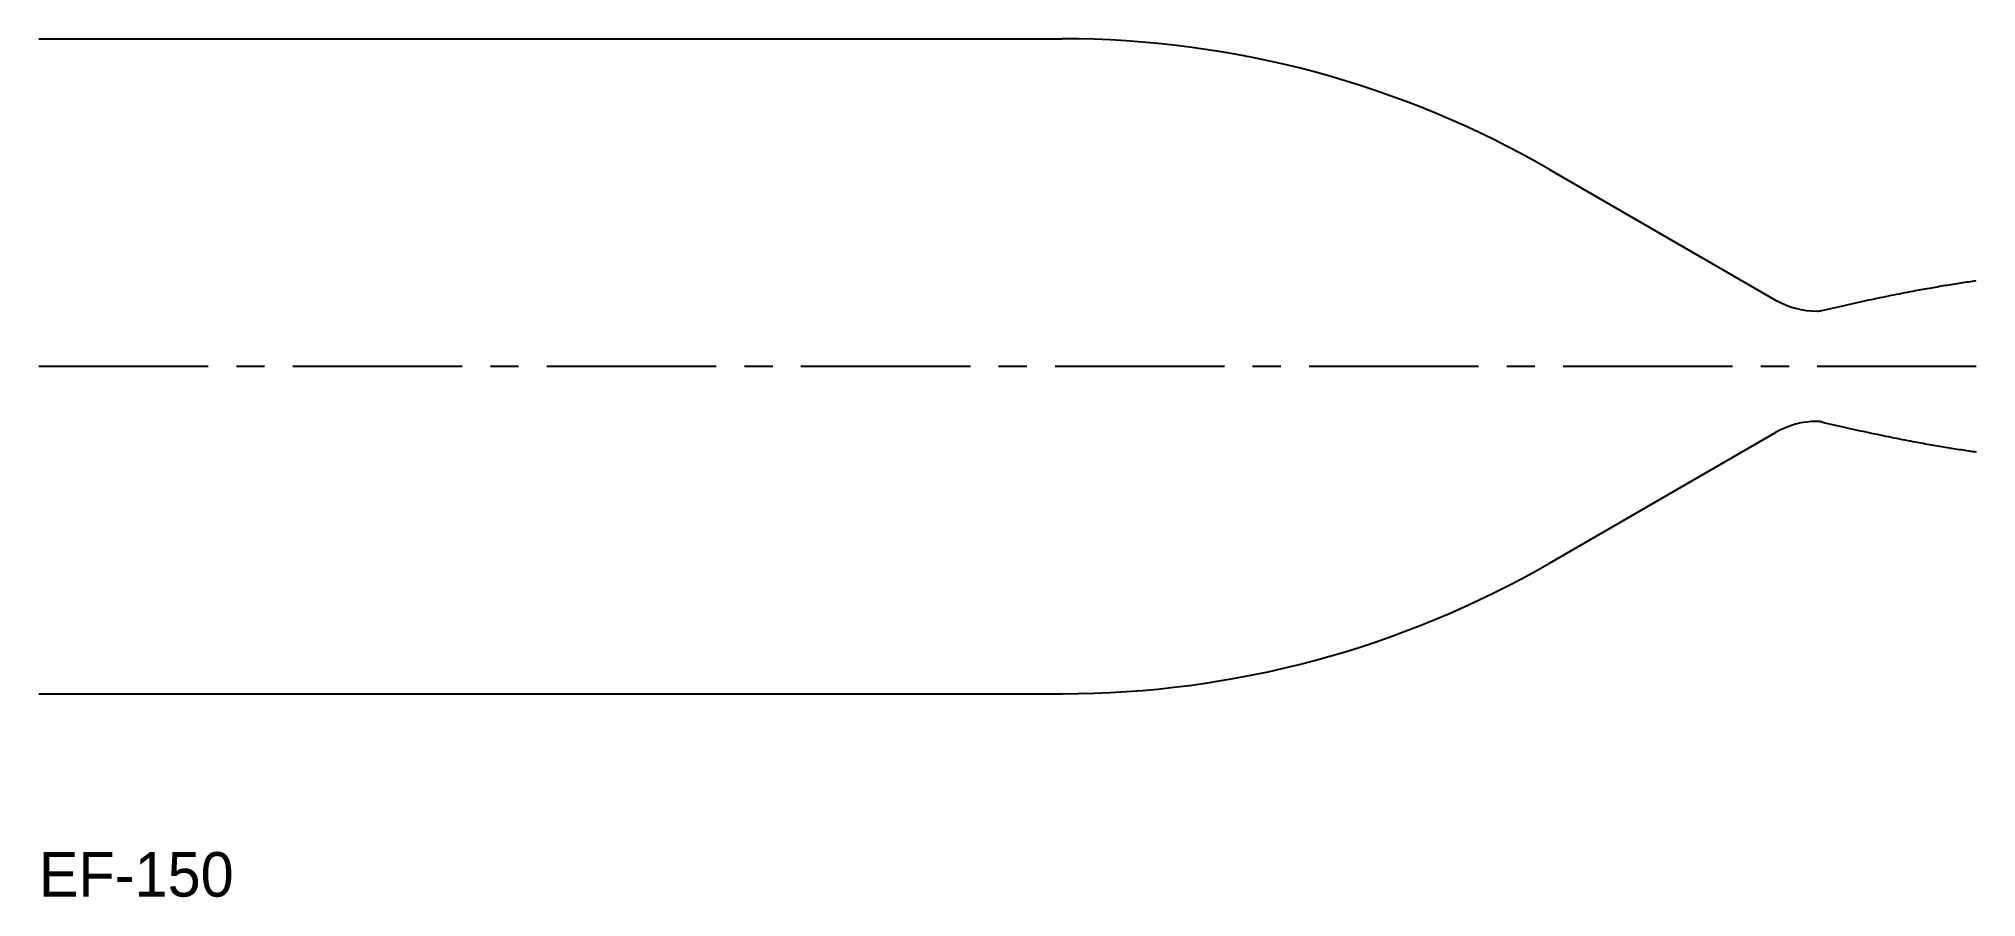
# Model space of a CAD drawing. Header units: millimetres. Extents: x 0 to 218, y -60 to 37.
import ezdxf

# ---------------------------------------------------------------- set-up
doc = ezdxf.new("R2010")
doc.units = ezdxf.units.MM
doc.linetypes.add('CENTER2', pattern=[28.575, 19.05, -3.175, 3.175, -3.175])
doc.layers.get('0').update_dxf_attribs({"color": 1})
doc.layers.add('Dimensions', color=5, linetype='Continuous')
doc.styles.get("Standard").update_dxf_attribs({"font": 'txt', "width": 0.75})

msp = doc.modelspace()

# ---------------------------------------------------------------- linework, layer by layer
for p, q in [((0, 36.818919), (115.10499, 36.818919)), ((169.912663, 22.133248), (195.348993, 7.447576)), ((169.912663, -22.133248), (195.348993, -7.447576)), ((0, -36.818919), (115.10499, -36.818919))]:
    msp.add_line(p, q)
at = {"color": 3, "linetype": 'CENTER2'}
msp.add_line((0, 0), (217.909762, 0), dxfattribs=at)
for centre, radius, start, end in [((115.10499, -72.796428), 109.615348, 60, 90), ((200, 15.503355), 9.302013, 240, 270), ((200, 8.570255), 2.368913, 270, 283.281091), ((200, -15.503355), 9.302013, 90, 120), ((200, -8.570255), 2.368913, 76.718909, 90), ((115.10499, 72.796428), 109.615348, 270, 300)]:
    msp.add_arc(centre, radius, start, end)
for points in [[(200.544207, 6.264699), (210.219991, 8.548586), (217.909762, 9.629313)], [(200.544207, -6.264699), (210.219991, -8.548586), (217.909762, -9.629313)]]:
    msp.add_open_spline(points, degree=2)

# ---------------------------------------------------------------- texts
at = {"layer": 'Dimensions', "color": 3}
msp.add_text('EF-150', height=5, dxfattribs=at).set_placement((0, -59.629313))

doc.saveas('drawing.dxf')
